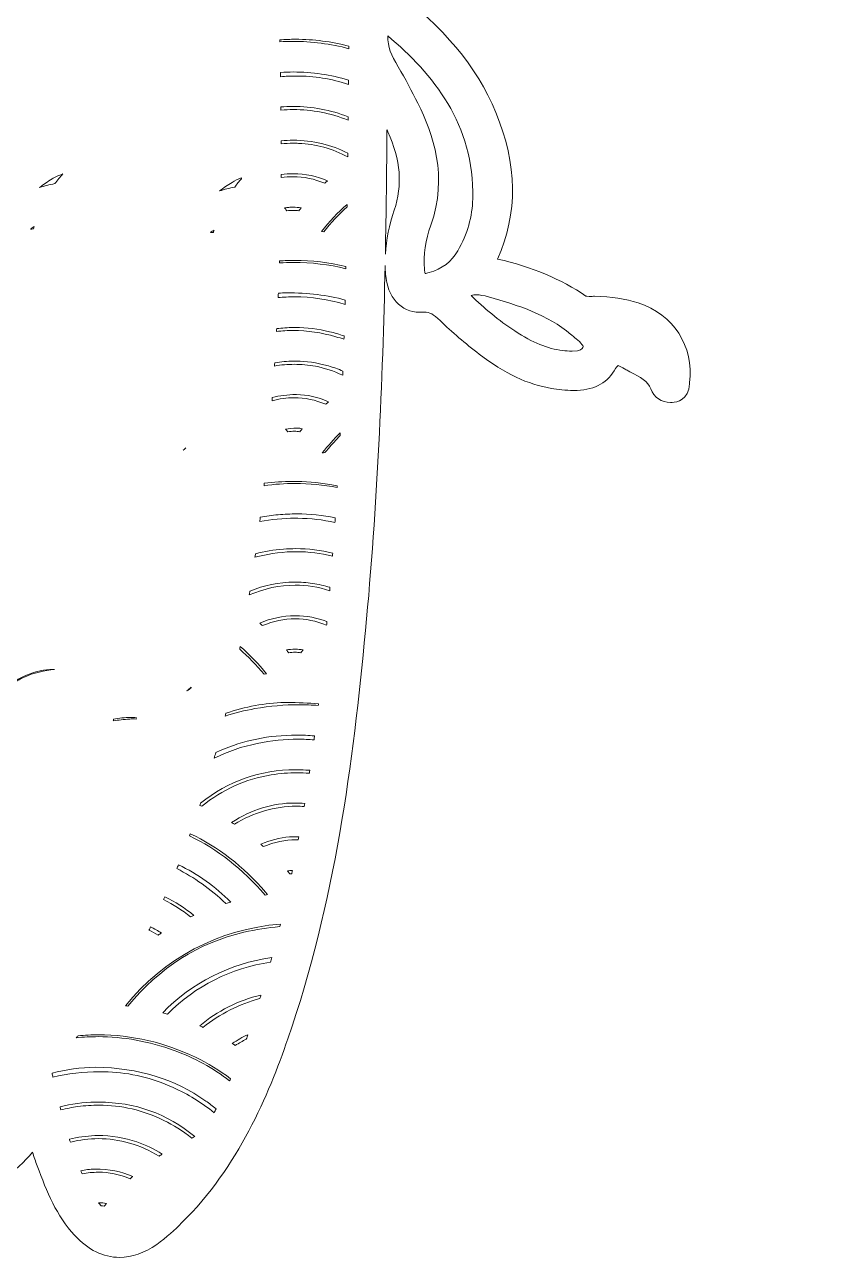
# Model space of a CAD drawing. Extents: x 70 to 1931, y -820 to -180.
# Drawn here: x 776.7 to 986, y -816.9 to -500.7 of the extents above; entities that cross this region are included whole.
import ezdxf

# ---------------------------------------------------------------- set-up
doc = ezdxf.new("R2010")
doc.units = 0
doc.header["$MEASUREMENT"] = 0
doc.layers.add('Layer 1', color=7, linetype='Continuous')

# ---------------------------------------------------------------- blocks, each defined once
blk = doc.blocks.new('block 4')
at = {"layer": 'Layer 1', "lineweight": 0}
for points, knots in [([(983.7, -461.23), (983.64, -461.13), (983.57, -461.03), (983.51, -460.92), (980.12, -454.78), (973.97, -451.11), (967.05, -451.11), (966.38, -451.11), (965.71, -451.14), (965.04, -451.21), (959.52, -451.78), (955.04, -454.35), (951.4, -456.8), (950.92, -457.12), (950.52, -457.47), (950.21, -457.75), (950.08, -457.86), (949.93, -458), (949.81, -458.09), (940.84, -458.1), (932.48, -460.49), (925.19, -463.22), (922.8, -451.48), (916.3, -441.79), (905.82, -434.37), (895.57, -427.11), (883.69, -423.2), (869.49, -422.42), (867.19, -422.29), (867, -422.12), (866.55, -419.84), (863.01, -401.67), (856.67, -388.34), (846.61, -377.88), (844.82, -376.02), (844.82, -376.02), (846.64, -373.4), (855.33, -360.86), (861.03, -348), (863.59, -335.18), (866.27, -321.68), (865.56, -307.79), (861.46, -293.89), (868.49, -290.86), (873.97, -286.93), (878.2, -281.88), (878.45, -281.57), (878.6, -281.48), (880.26, -281.37), (887.36, -280.93), (892.62, -277.12), (895.46, -270.38), (897.58, -265.38), (897.66, -260.25), (897.46, -255.89), (897.45, -255.79), (897.46, -255.68), (897.46, -255.57), (897.59, -251.06), (894.49, -250.27), (893.15, -250.14), (892.94, -250.12), (892.73, -250.11), (892.52, -250.11), (891.53, -250.11), (888.49, -250.11), (887.3, -254.94), (886.74, -257.18), (885.55, -259), (883.4, -260.79), (881.12, -257.11), (877.73, -255.07), (873.71, -255.07), (871.53, -255.07), (869.22, -255.67), (866.87, -256.86), (864.83, -257.88), (862.89, -259.29), (860.75, -261.3), (855.23, -266.45), (851.33, -272.54), (847.49, -278.85), (847.34, -279.1), (847.2, -279.35), (847.07, -279.6), (847.01, -279.71), (846.94, -279.84), (846.87, -279.96), (844.44, -280.03), (839.34, -281.1), (838.58, -288.74), (838.18, -292.7), (838.3, -297.01), (838.93, -302.3), (839.22, -304.72), (839.66, -307.11), (840.09, -309.43), (840.94, -314.11), (841.75, -318.54), (841.39, -323.01), (840.22, -337.3), (835.17, -350.78), (829.57, -364.45), (825.81, -362.44), (821.83, -360.76), (817.66, -359.42), (819.28, -358.73), (820.9, -358.01), (822.5, -357.23), (824.44, -356.29), (829.59, -353.79), (828.55, -348.11), (827.29, -341.17), (830.54, -335.53), (834.6, -329.4), (838.74, -323.16), (840.23, -315.7), (839.06, -307.21), (838.27, -301.54), (835.05, -298.67), (829.5, -298.67), (829, -298.67), (828.47, -298.69), (827.92, -298.74), (826.84, -298.82), (825.82, -299.04), (824.9, -299.25), (826.93, -289.3), (824.24, -283), (815.37, -275.23), (815.37, -275.23), (814.92, -274.84), (814.92, -274.84), (811.85, -272.14), (808.67, -269.35), (804.97, -267.26), (801.42, -265.26), (799.76, -262.33), (799.58, -257.76), (799.3, -250.34), (795.56, -244.8), (788.48, -241.31), (787.91, -241.03), (787.29, -239.92), (787.2, -238.35), (787.11, -236.7), (787.66, -235.44), (788.22, -235.08), (802.55, -225.9), (816.44, -218.76), (830.7, -213.26), (855.69, -203.61), (880.6, -198.72), (904.72, -198.72), (913.77, -198.72), (922.91, -199.4), (931.9, -200.75), (935.33, -201.26), (938.83, -202.08), (942.22, -202.86), (943.68, -203.2), (945.18, -203.55), (946.68, -203.88), (947.22, -203.99), (947.97, -204.16), (948.78, -204.16), (951.11, -204.16), (952.92, -202.78), (953.62, -200.48), (954.13, -198.82), (954.33, -195.8), (949.98, -194.18), (949.98, -194.18), (949.84, -194.13), (949.84, -194.13), (949.51, -194), (949.18, -193.86), (948.86, -193.73), (948.56, -193.6), (948.27, -193.48), (947.98, -193.36), (930.82, -186.55), (912.57, -183.09), (893.72, -183.09), (883.15, -183.09), (872.11, -184.18), (860.93, -186.32), (832.18, -191.83), (804.74, -203.07), (777.05, -220.68), (775.94, -221.39), (775.25, -221.69), (774.74, -221.69), (774.37, -221.69), (773.92, -221.54), (773.35, -221.24), (770.13, -219.54), (766.42, -218.68), (762.32, -218.68), (760.39, -218.68), (758.39, -218.86), (756.21, -219.24), (755.83, -219.3), (755.48, -219.33), (755.14, -219.33), (754.07, -219.33), (753.11, -219), (751.63, -218.1), (718.03, -197.85), (685.72, -186.6), (652.82, -183.73), (648.1, -183.32), (643.37, -183.11), (638.76, -183.11), (619.49, -183.11), (600.87, -186.75), (583.43, -193.91), (583.37, -193.93), (583.19, -193.98), (583.06, -194.02), (582.09, -194.29), (580.29, -194.8), (579.33, -196.64), (578.9, -197.47), (578.53, -198.84), (579.17, -200.7), (579.94, -202.9), (581.7, -204.22), (583.88, -204.22), (584.81, -204.22), (585.63, -203.98), (586.23, -203.81), (586.37, -203.77), (586.5, -203.73), (586.63, -203.7), (599.75, -200.34), (613.45, -198.64), (627.35, -198.64), (642.11, -198.64), (657.7, -200.56), (673.7, -204.35), (695.49, -209.5), (716.98, -218.4), (737.58, -230.81), (737.61, -230.84), (737.65, -230.86), (737.69, -230.88), (735.99, -234.25), (735.16, -237.78), (734.53, -241.22), (727.14, -244.48), (723.25, -250.44), (722.96, -258.95), (722.83, -262.72), (721.32, -265.25), (718.2, -266.92), (715.49, -268.36), (713.17, -270.28), (710.93, -272.13), (710.93, -272.13), (710.29, -272.66), (710.29, -272.66), (706.03, -276.17), (701.33, -280.47), (698.83, -285.79), (696.83, -290.05), (696.38, -294.46), (697.5, -299.16), (697.5, -299.16), (697.02, -299.07), (697.02, -299.07), (695.61, -298.81), (694.37, -298.69), (693.23, -298.69), (686.9, -298.69), (683.55, -302.55), (683.28, -310.17), (682.99, -318.15), (684.84, -324.85), (688.93, -330.65), (692.08, -335.13), (695.1, -339.93), (694.31, -345.03), (693.04, -353.14), (697.8, -356.29), (701.5, -357.95), (702.64, -358.46), (703.78, -358.95), (704.94, -359.43), (700.97, -360.68), (696.9, -362.27), (692.94, -364.39), (689.71, -356.74), (686.91, -348.98), (684.61, -341.31), (680.77, -328.54), (680.2, -317.67), (682.79, -307.12), (684.21, -301.36), (684.62, -295.43), (684.03, -289.5), (683.8, -287.25), (683.12, -280.43), (676.3, -280.08), (675.68, -280.05), (675.68, -280.05), (674.91, -278.76), (674.91, -278.76), (674.75, -278.5), (674.75, -278.5), (670.18, -270.9), (665.47, -263.63), (658.16, -258.42), (655.15, -256.26), (652.02, -255.17), (648.87, -255.17), (647.66, -255.17), (646.44, -255.33), (645.22, -255.65), (642.02, -256.48), (640.1, -258.42), (638.89, -260.57), (636.92, -258.83), (635.63, -257.01), (635.16, -254.64), (634.6, -251.81), (632.63, -250.12), (629.88, -250.12), (629.75, -250.12), (629.61, -250.13), (629.46, -250.14), (628.4, -250.2), (624.92, -250.76), (625.09, -255.44), (625.09, -255.52), (625.09, -255.59), (625.09, -255.67), (625.1, -256.29), (625.09, -256.93), (625.08, -257.56), (625.05, -259.79), (625.03, -262.11), (625.41, -264.46), (627.14, -275.01), (632.5, -280.07), (643.34, -281.38), (643.75, -281.43), (643.92, -281.48), (644.32, -281.95), (648.77, -287.13), (654.39, -291.12), (661.02, -293.8), (659.01, -299.01), (657.86, -304.88), (657.5, -311.76), (656.3, -334.98), (662.91, -356.31), (677.16, -375.18), (677.41, -375.51), (677.56, -375.74), (677.66, -375.91), (677.54, -376.04), (677.37, -376.22), (677.11, -376.47), (671.94, -381.43), (667.56, -387.74), (663.73, -395.77), (659.81, -403.98), (657.14, -412.37), (655.81, -420.69), (655.62, -421.86), (655.37, -422.15), (655.37, -422.15), (655.37, -422.15), (655.37, -422.15), (655.37, -422.15), (655.36, -422.15), (655.11, -422.31), (654.21, -422.31), (654.21, -422.31), (653.82, -422.3), (653.68, -422.3), (648.82, -422.3), (644.16, -423.27), (639.81, -424.26), (628.57, -426.82), (618.69, -431.83), (611.24, -438.72), (604.03, -445.4), (599.25, -453.79), (597.26, -463.17), (594.84, -462.28), (592.33, -461.37), (589.72, -460.74), (587.22, -460.14), (584.69, -459.67), (582.24, -459.22), (575.21, -457.91), (568.57, -456.68), (562.95, -452.62), (562.39, -452.22), (561.86, -452.06), (561.58, -451.97), (559.62, -451.38), (557.61, -451.08), (555.62, -451.08), (548.45, -451.08), (542.18, -454.84), (538.86, -461.14), (538.81, -461.23), (538.76, -461.32), (538.7, -461.42), (536.85, -464.53), (537.96, -466.57), (539.21, -467.73), (540.36, -468.79), (541.69, -469.35), (543.07, -469.35), (544.1, -469.35), (545.11, -469.03), (546, -468.41), (547.11, -467.65), (548.28, -467.3), (549.78, -467.3), (551.19, -467.3), (552.72, -467.6), (554.35, -467.92), (554.95, -468.03), (555.56, -468.15), (556.18, -468.26), (555.61, -471.85), (557.72, -474.79), (558.46, -475.83), (561.59, -480.18), (566.16, -483.05), (572.44, -484.61), (576.44, -485.6), (580.63, -486.08), (585.23, -486.08), (591.22, -486.08), (597.17, -485.24), (602.19, -484.42), (602.45, -484.37), (602.7, -484.32), (602.95, -484.27), (603.14, -484.23), (603.39, -484.19), (603.54, -484.17), (606.37, -486.24), (608.77, -487.21), (611.09, -487.21), (615.26, -487.21), (617.99, -484.14), (619.91, -481.47), (622.79, -477.45), (625.04, -472.72), (626.59, -467.4), (628.2, -461.86), (631.78, -457.41), (637.85, -453.4), (642.13, -450.57), (646.88, -448.09), (652.65, -445.67), (652.65, -448.22), (652.65, -450.76), (652.64, -453.3), (652.63, -465.45), (652.62, -476.93), (652.72, -488.67), (652.73, -490.35), (652.37, -491.05), (650.97, -492.04), (641.45, -498.83), (634.35, -506.27), (629.27, -514.81), (619.62, -530.99), (618.06, -546.04), (624.51, -560.75), (620.08, -561.68), (615.79, -562.79), (611.8, -565), (605.34, -568.56), (598.84, -570.6), (591.34, -571.38), (586.37, -571.91), (581.97, -574.35), (578.96, -578.25), (575.83, -582.31), (574.49, -587.6), (575.27, -592.79), (575.27, -592.85), (575.27, -592.91), (575.28, -592.97), (575.44, -596.73), (578.06, -597.44), (579.19, -597.57), (579.47, -597.61), (579.86, -597.64), (580.27, -597.64), (582.48, -597.64), (584.22, -596.5), (585.06, -594.5), (586.27, -591.63), (588.72, -590.42), (592.63, -588.69), (592.91, -588.57), (593.19, -588.44), (593.47, -588.32), (595.44, -592.21), (599.54, -593.27), (601.18, -593.69), (602.98, -594.16), (604.84, -594.39), (606.7, -594.39), (610.56, -594.39), (614.63, -593.38), (619.11, -591.29), (626.34, -587.94), (632.95, -583.01), (639.95, -575.8), (640.07, -575.67), (640.19, -575.54), (640.31, -575.41), (641.24, -574.44), (641.35, -574.4), (641.69, -574.39), (650.14, -574.22), (653.41, -570.81), (653.34, -562.22), (653.29, -556.42), (651.83, -550.97), (650.41, -545.71), (650.41, -545.71), (650.36, -545.52), (650.36, -545.52), (649.14, -540.95), (650.42, -533.42), (652.92, -527.23), (652.92, -528.33), (652.92, -529.41), (652.93, -530.51), (653.13, -557.02), (653.66, -579.07), (654.61, -599.89), (656.12, -633.23), (658.64, -672.63), (665.85, -712.09), (669.32, -731.12), (674.74, -755.97), (685.89, -779.46), (692.68, -793.74), (700.32, -804.11), (709.94, -812.08), (713.8, -815.28), (717.69, -816.9), (721.52, -816.9), (726.31, -816.9), (730.64, -814.44), (734.41, -809.57), (738.67, -804.07), (741.12, -797.76), (742.96, -792.32), (743.23, -791.51), (743.5, -790.71), (743.78, -789.89), (748.18, -795.07), (753.32, -799.37), (761.32, -799.37), (761.32, -799.37), (761.38, -799.37), (761.38, -799.37), (769.3, -799.35), (774.44, -794.86), (778.7, -789.93), (779.08, -791.11), (779.47, -792.27), (779.9, -793.42), (782.39, -800.18), (784.84, -806.19), (789.5, -811.24), (792.98, -815), (796.85, -816.91), (801.03, -816.91), (804.18, -816.91), (807.38, -815.79), (810.55, -813.59), (813.09, -811.82), (815.31, -809.72), (816.96, -808.09), (831.62, -793.59), (839.21, -775.24), (844.19, -760.88), (856.32, -725.93), (860.94, -689.86), (864.13, -656.1), (867.17, -624), (868.53, -592.1), (869.16, -562.44), (869.17, -563.2), (869.21, -563.95), (869.27, -564.7), (869.73, -570.61), (873.17, -574.44), (878.05, -574.44), (878.27, -574.44), (878.49, -574.43), (878.72, -574.41), (878.87, -574.4), (879.02, -574.4), (879.17, -574.4), (880.58, -574.4), (881.55, -574.91), (883.28, -576.6), (886.32, -579.55), (889.7, -582.45), (893.33, -585.22), (899.85, -590.21), (905.74, -592.99), (911.88, -593.99), (913.43, -594.24), (915.48, -594.53), (917.52, -594.53), (922.41, -594.53), (925.91, -592.82), (927.91, -589.46), (928.4, -588.63), (928.75, -588.27), (928.91, -588.13), (929.29, -588.25), (930.03, -588.66), (930.54, -588.94), (930.86, -589.11), (931.19, -589.3), (931.52, -589.47), (931.52, -589.47), (931.98, -589.71), (931.98, -589.71), (934.78, -591.16), (936.54, -592.15), (937.3, -594.09), (938.18, -596.34), (940.04, -597.62), (942.41, -597.62), (942.54, -597.62), (942.67, -597.62), (942.81, -597.61), (944.06, -597.54), (947.01, -596.93), (947.25, -592.82), (947.26, -592.73), (947.26, -592.64), (947.27, -592.55), (948.39, -583.08), (943.21, -575.02), (934.07, -572.03), (930.83, -570.97), (927.27, -570.44), (922.87, -570.37), (922.87, -570.37), (922.62, -570.37), (922.62, -570.37), (922.41, -570.37), (922.21, -570.38), (922, -570.38), (921.84, -570.38), (921.67, -570.39), (921.51, -570.39), (920.91, -570.39), (920.76, -570.33), (920.69, -570.29), (914.34, -565.97), (906.91, -562.85), (898.01, -560.8), (903.26, -549.14), (903.11, -536.49), (897.56, -523.17), (892.61, -511.27), (884.21, -501.26), (871.14, -491.67), (869.88, -490.75), (869.88, -490.62), (869.88, -490.09), (869.86, -485.31), (869.89, -480.44), (869.92, -475.73), (869.99, -465.89), (870.05, -455.77), (869.65, -445.57), (873.32, -447.01), (877.13, -448.91), (881.52, -451.45), (890.08, -456.39), (894.54, -461.56), (896.44, -468.72), (898, -474.61), (900.66, -479.61), (904.35, -483.59), (906.69, -486.11), (909.21, -487.39), (911.85, -487.39), (914.06, -487.39), (916.26, -486.48), (918.38, -484.67), (918.91, -484.22), (919.09, -484.22), (919.28, -484.22), (919.47, -484.22), (919.73, -484.25), (920.04, -484.31), (925.91, -485.48), (931.37, -486.05), (936.74, -486.05), (939.54, -486.05), (942.32, -485.89), (945.01, -485.57), (952.78, -484.65), (958.37, -482.1), (962.61, -477.55), (963.87, -476.19), (966.96, -472.87), (966.35, -468.29), (966.56, -468.25), (966.77, -468.2), (966.99, -468.15), (968.93, -467.71), (970.77, -467.3), (972.46, -467.3), (973.99, -467.3), (975.25, -467.65), (976.43, -468.4), (977.39, -469), (978.41, -469.31), (979.46, -469.31), (979.46, -469.31), (979.46, -469.31), (979.46, -469.31), (980.72, -469.31), (981.94, -468.87), (982.98, -468.02), (984.22, -467.02), (985.95, -464.81), (983.7, -461.23)], [0, 0, 0, 0, 1, 1, 1, 2, 2, 2, 3, 3, 3, 4, 4, 4, 5, 5, 5, 6, 6, 6, 7, 7, 7, 8, 8, 8, 9, 9, 9, 10, 10, 10, 11, 11, 11, 12, 12, 12, 13, 13, 13, 14, 14, 14, 15, 15, 15, 16, 16, 16, 17, 17, 17, 18, 18, 18, 19, 19, 19, 20, 20, 20, 21, 21, 21, 22, 22, 22, 23, 23, 23, 24, 24, 24, 25, 25, 25, 26, 26, 26, 27, 27, 27, 28, 28, 28, 29, 29, 29, 30, 30, 30, 31, 31, 31, 32, 32, 32, 33, 33, 33, 34, 34, 34, 35, 35, 35, 36, 36, 36, 37, 37, 37, 38, 38, 38, 39, 39, 39, 40, 40, 40, 41, 41, 41, 42, 42, 42, 43, 43, 43, 44, 44, 44, 45, 45, 45, 46, 46, 46, 47, 47, 47, 48, 48, 48, 49, 49, 49, 50, 50, 50, 51, 51, 51, 52, 52, 52, 53, 53, 53, 54, 54, 54, 55, 55, 55, 56, 56, 56, 57, 57, 57, 58, 58, 58, 59, 59, 59, 60, 60, 60, 61, 61, 61, 62, 62, 62, 63, 63, 63, 64, 64, 64, 65, 65, 65, 66, 66, 66, 67, 67, 67, 68, 68, 68, 69, 69, 69, 70, 70, 70, 71, 71, 71, 72, 72, 72, 73, 73, 73, 74, 74, 74, 75, 75, 75, 76, 76, 76, 77, 77, 77, 78, 78, 78, 79, 79, 79, 80, 80, 80, 81, 81, 81, 82, 82, 82, 83, 83, 83, 84, 84, 84, 85, 85, 85, 86, 86, 86, 87, 87, 87, 88, 88, 88, 89, 89, 89, 90, 90, 90, 91, 91, 91, 92, 92, 92, 93, 93, 93, 94, 94, 94, 95, 95, 95, 96, 96, 96, 97, 97, 97, 98, 98, 98, 99, 99, 99, 100, 100, 100, 101, 101, 101, 102, 102, 102, 103, 103, 103, 104, 104, 104, 105, 105, 105, 106, 106, 106, 107, 107, 107, 108, 108, 108, 109, 109, 109, 110, 110, 110, 111, 111, 111, 112, 112, 112, 113, 113, 113, 114, 114, 114, 115, 115, 115, 116, 116, 116, 117, 117, 117, 118, 118, 118, 119, 119, 119, 120, 120, 120, 121, 121, 121, 122, 122, 122, 123, 123, 123, 124, 124, 124, 125, 125, 125, 126, 126, 126, 127, 127, 127, 128, 128, 128, 129, 129, 129, 130, 130, 130, 131, 131, 131, 132, 132, 132, 133, 133, 133, 134, 134, 134, 135, 135, 135, 136, 136, 136, 137, 137, 137, 138, 138, 138, 139, 139, 139, 140, 140, 140, 141, 141, 141, 142, 142, 142, 143, 143, 143, 144, 144, 144, 145, 145, 145, 146, 146, 146, 147, 147, 147, 148, 148, 148, 149, 149, 149, 150, 150, 150, 151, 151, 151, 152, 152, 152, 153, 153, 153, 154, 154, 154, 155, 155, 155, 156, 156, 156, 157, 157, 157, 158, 158, 158, 159, 159, 159, 160, 160, 160, 161, 161, 161, 162, 162, 162, 163, 163, 163, 164, 164, 164, 165, 165, 165, 166, 166, 166, 167, 167, 167, 168, 168, 168, 169, 169, 169, 170, 170, 170, 171, 171, 171, 172, 172, 172, 173, 173, 173, 174, 174, 174, 175, 175, 175, 176, 176, 176, 177, 177, 177, 178, 178, 178, 179, 179, 179, 180, 180, 180, 181, 181, 181, 182, 182, 182, 183, 183, 183, 184, 184, 184, 185, 185, 185, 186, 186, 186, 187, 187, 187, 188, 188, 188, 189, 189, 189, 190, 190, 190, 191, 191, 191, 192, 192, 192, 193, 193, 193, 194, 194, 194, 195, 195, 195, 196, 196, 196, 197, 197, 197, 198, 198, 198, 199, 199, 199, 200, 200, 200, 201, 201, 201, 202, 202, 202, 203, 203, 203, 204, 204, 204, 205, 205, 205, 206, 206, 206, 207, 207, 207, 208, 208, 208, 209, 209, 209, 210, 210, 210, 211, 211, 211, 212, 212, 212, 213, 213, 213, 214, 214, 214, 215, 215, 215, 216, 216, 216, 217, 217, 217, 218, 218, 218, 219, 219, 219, 220, 220, 220, 221, 221, 221, 222, 222, 222, 223, 223, 223, 224, 224, 224, 225, 225, 225, 226, 226, 226, 227, 227, 227, 228, 228, 228, 229, 229, 229, 230, 230, 230, 231, 231, 231, 232, 232, 232, 233, 233, 233, 234, 234, 234, 235, 235, 235, 236, 236, 236, 237, 237, 237, 238, 238, 238, 239, 239, 239, 240, 240, 240, 241, 241, 241, 242, 242, 242, 243, 243, 243, 244, 244, 244, 245, 245, 245, 246, 246, 246, 247, 247, 247, 247]), ([(859.88, -506.84), (855.18, -505.6), (850.34, -504.97), (845.46, -504.97), (844.35, -504.97), (843.25, -505), (842.15, -505.07), (842.14, -504.9), (842.14, -504.74), (842.13, -504.57), (843.49, -504.47), (844.85, -504.42), (846.19, -504.42), (850.83, -504.42), (855.43, -505.02), (859.88, -506.21), (859.88, -506.42), (859.88, -506.63), (859.88, -506.84)], [0, 0, 0, 0, 1, 1, 1, 2, 2, 2, 3, 3, 3, 4, 4, 4, 5, 5, 5, 6, 6, 6, 6]), ([(891.65, -545.32), (891.57, -549.88), (890.27, -554.38), (887.8, -558.69), (886.2, -561.48), (883.81, -563.31), (880.48, -564.28), (879.97, -564.43), (879.63, -564.49), (879.41, -564.51), (879.35, -564.29), (879.27, -563.93), (879.23, -563.37), (878.95, -559.78), (879.51, -555.89), (880.87, -552.13), (885.39, -539.58), (881.47, -528.8), (877.55, -520.81), (876.06, -517.77), (874.37, -514.63), (872.53, -511.49), (870.69, -508.36), (869.83, -506.49), (869.83, -503.52), (881.48, -513.38), (892.01, -526.16), (891.65, -545.32)], [0, 0, 0, 0, 1, 1, 1, 2, 2, 2, 3, 3, 3, 4, 4, 4, 5, 5, 5, 6, 6, 6, 7, 7, 7, 8, 8, 8, 9, 9, 9, 9]), ([(859.79, -515.99), (855.44, -514.57), (850.91, -513.85), (846.26, -513.85), (844.97, -513.85), (843.65, -513.91), (842.33, -514.02), (842.32, -513.66), (842.32, -513.29), (842.31, -512.93), (843.41, -512.86), (844.52, -512.82), (845.62, -512.82), (850.47, -512.82), (855.23, -513.52), (859.8, -514.92), (859.8, -515.27), (859.79, -515.63), (859.79, -515.99)], [0, 0, 0, 0, 1, 1, 1, 2, 2, 2, 3, 3, 3, 4, 4, 4, 5, 5, 5, 6, 6, 6, 6]), ([(859.69, -525.19), (855.19, -523.4), (850.4, -522.46), (845.59, -522.46), (844.54, -522.46), (843.49, -522.5), (842.44, -522.59), (842.44, -522.32), (842.43, -522.05), (842.43, -521.78), (843.47, -521.7), (844.5, -521.66), (845.54, -521.66), (850.41, -521.66), (855.17, -522.55), (859.7, -524.32), (859.7, -524.61), (859.69, -524.9), (859.69, -525.19)], [0, 0, 0, 0, 1, 1, 1, 2, 2, 2, 3, 3, 3, 4, 4, 4, 5, 5, 5, 6, 6, 6, 6]), ([(869.86, -528.16), (873.16, -535.46), (873.68, -541.84), (871.49, -548.24), (870.19, -552.03), (869.43, -555.82), (869.22, -559.56), (869.43, -548.56), (869.55, -537.89), (869.62, -527.64), (869.7, -527.81), (869.78, -527.99), (869.86, -528.16)], [0, 0, 0, 0, 1, 1, 1, 2, 2, 2, 3, 3, 3, 4, 4, 4, 4]), ([(859.58, -534.61), (855.67, -532.49), (851.43, -531.32), (846.94, -531.13), (846.47, -531.11), (846.01, -531.1), (845.55, -531.1), (844.52, -531.1), (843.5, -531.15), (842.49, -531.25), (842.49, -530.99), (842.49, -530.73), (842.48, -530.47), (843.51, -530.37), (844.53, -530.32), (845.56, -530.32), (850.57, -530.32), (855.38, -531.47), (859.59, -533.68), (859.59, -533.99), (859.58, -534.3), (859.58, -534.61)], [0, 0, 0, 0, 1, 1, 1, 2, 2, 2, 3, 3, 3, 4, 4, 4, 5, 5, 5, 6, 6, 6, 7, 7, 7, 7]), ([(783.72, -540.26), (784.55, -539.76), (785.46, -539.34), (786.49, -538.98), (785.76, -539.74), (785.05, -540.56), (784.39, -541.46), (783.02, -541.73), (781.73, -542.06), (780.52, -542.44), (781.52, -541.67), (782.58, -540.94), (783.72, -540.26)], [0, 0, 0, 0, 1, 1, 1, 2, 2, 2, 3, 3, 3, 4, 4, 4, 4]), ([(829.89, -541.14), (830.63, -540.7), (831.43, -540.32), (832.31, -539.99), (832.31, -540.07), (832.31, -540.16), (832.31, -540.24), (831.66, -540.93), (831.09, -541.63), (830.57, -542.34), (829.19, -542.61), (827.91, -542.94), (826.7, -543.33), (827.69, -542.55), (828.75, -541.83), (829.89, -541.14)], [0, 0, 0, 0, 1, 1, 1, 2, 2, 2, 3, 3, 3, 4, 4, 4, 5, 5, 5, 5]), ([(845.56, -539.68), (844.53, -539.68), (843.5, -539.76), (842.47, -539.92), (842.47, -539.66), (842.47, -539.39), (842.47, -539.13), (843.49, -538.99), (844.53, -538.92), (845.58, -538.92), (848.68, -538.92), (851.72, -539.54), (854.41, -540.72), (854.17, -540.93), (853.93, -541.14), (853.7, -541.36), (851.01, -540.24), (848.28, -539.68), (845.56, -539.68)], [0, 0, 0, 0, 1, 1, 1, 2, 2, 2, 3, 3, 3, 4, 4, 4, 5, 5, 5, 6, 6, 6, 6]), ([(859.4, -547.45), (857.26, -549.39), (855.25, -551.51), (853.4, -553.79), (853.2, -553.76), (853.01, -553.74), (852.81, -553.72), (854.82, -551.21), (857.02, -548.89), (859.41, -546.77), (859.41, -547), (859.4, -547.23), (859.4, -547.45)], [0, 0, 0, 0, 1, 1, 1, 2, 2, 2, 3, 3, 3, 4, 4, 4, 4]), ([(847.65, -547.66), (847.44, -547.91), (847.24, -548.16), (847.04, -548.4), (846.53, -548.34), (846.03, -548.31), (845.54, -548.31), (845.01, -548.31), (844.48, -548.35), (843.95, -548.42), (843.75, -548.17), (843.55, -547.93), (843.34, -547.69), (843.72, -547.62), (844.09, -547.58), (844.47, -547.55), (844.85, -547.52), (845.23, -547.5), (845.6, -547.5), (846.3, -547.5), (846.98, -547.55), (847.65, -547.66)], [0, 0, 0, 0, 1, 1, 1, 2, 2, 2, 3, 3, 3, 4, 4, 4, 5, 5, 5, 6, 6, 6, 7, 7, 7, 7]), ([(779.09, -552.49), (779.03, -552.69), (778.97, -552.89), (778.91, -553.09), (778.67, -553.11), (778.42, -553.13), (778.18, -553.14), (778.47, -552.92), (778.78, -552.7), (779.09, -552.49)], [0, 0, 0, 0, 1, 1, 1, 2, 2, 2, 3, 3, 3, 3]), ([(825.26, -553.38), (825.2, -553.57), (825.14, -553.77), (825.09, -553.98), (824.84, -553.99), (824.59, -554.01), (824.35, -554.03), (824.64, -553.8), (824.95, -553.58), (825.26, -553.38)], [0, 0, 0, 0, 1, 1, 1, 2, 2, 2, 3, 3, 3, 3]), ([(859.09, -563.28), (854.72, -562.21), (850.24, -561.68), (845.71, -561.68), (844.49, -561.68), (843.27, -561.72), (842.05, -561.8), (842.06, -561.63), (842.06, -561.46), (842.07, -561.29), (843.35, -561.21), (844.63, -561.16), (845.91, -561.16), (850.37, -561.16), (854.8, -561.69), (859.11, -562.72), (859.1, -562.91), (859.1, -563.09), (859.09, -563.28)], [0, 0, 0, 0, 1, 1, 1, 2, 2, 2, 3, 3, 3, 4, 4, 4, 5, 5, 5, 6, 6, 6, 6]), ([(858.87, -572.43), (854.57, -571.15), (850.23, -570.5), (845.9, -570.5), (844.51, -570.5), (843.12, -570.56), (841.72, -570.7), (841.74, -570.32), (841.75, -569.95), (841.77, -569.58), (842.46, -569.52), (843.16, -569.48), (843.86, -569.46), (843.86, -569.46), (843.89, -569.46), (843.89, -569.46), (849.4, -569.46), (854.34, -570.07), (858.9, -571.32), (858.89, -571.69), (858.88, -572.06), (858.87, -572.43)], [0, 0, 0, 0, 1, 1, 1, 2, 2, 2, 3, 3, 3, 4, 4, 4, 5, 5, 5, 6, 6, 6, 7, 7, 7, 7]), ([(895.7, -570.51), (903.42, -572.7), (910.84, -575.09), (916.79, -580.12), (917.04, -580.33), (917.3, -580.55), (917.56, -580.76), (918.21, -581.29), (919.93, -582.7), (919.97, -583.23), (919.97, -583.23), (919.97, -583.31), (919.87, -583.5), (919.73, -583.78), (919.41, -584.44), (917.11, -584.44), (916.26, -584.44), (915.37, -584.35), (914.68, -584.27), (910.83, -583.81), (907.06, -582.27), (902.43, -579.26), (898.3, -576.57), (894.52, -573.31), (891.21, -570.18), (891.7, -570.02), (892.17, -569.99), (892.62, -569.99), (893.46, -569.99), (894.47, -570.16), (895.7, -570.51)], [0, 0, 0, 0, 1, 1, 1, 2, 2, 2, 3, 3, 3, 4, 4, 4, 5, 5, 5, 6, 6, 6, 7, 7, 7, 8, 8, 8, 9, 9, 9, 10, 10, 10, 10]), ([(858.61, -581.39), (857.94, -581.16), (857.25, -580.94), (856.54, -580.74), (852.88, -579.67), (849.2, -579.14), (845.62, -579.14), (844.18, -579.14), (842.73, -579.22), (841.3, -579.4), (841.32, -579.15), (841.33, -578.9), (841.34, -578.65), (842.75, -578.48), (844.18, -578.4), (845.61, -578.38), (845.77, -578.38), (845.93, -578.38), (846.08, -578.38), (849.06, -578.38), (852.02, -578.74), (854.9, -579.44), (856.17, -579.75), (857.41, -580.11), (858.64, -580.53), (858.63, -580.82), (858.62, -581.1), (858.61, -581.39)], [0, 0, 0, 0, 1, 1, 1, 2, 2, 2, 3, 3, 3, 4, 4, 4, 5, 5, 5, 6, 6, 6, 7, 7, 7, 8, 8, 8, 9, 9, 9, 9]), ([(858.29, -590.63), (855.91, -589.5), (853.61, -588.75), (851.26, -588.31), (849.46, -587.98), (847.64, -587.81), (845.83, -587.81), (844.16, -587.81), (842.47, -587.95), (840.78, -588.25), (840.8, -587.97), (840.81, -587.69), (840.83, -587.41), (842.4, -587.16), (844.05, -587.02), (845.75, -586.98), (845.98, -586.98), (846.21, -586.97), (846.45, -586.97), (848.83, -586.97), (851.43, -587.37), (854.63, -588.24), (855.88, -588.58), (857.12, -589.02), (858.33, -589.56), (858.32, -589.92), (858.3, -590.27), (858.29, -590.63)], [0, 0, 0, 0, 1, 1, 1, 2, 2, 2, 3, 3, 3, 4, 4, 4, 5, 5, 5, 6, 6, 6, 7, 7, 7, 8, 8, 8, 9, 9, 9, 9]), ([(845.82, -596.38), (843.92, -596.38), (842.02, -596.66), (840.14, -597.2), (840.16, -596.9), (840.18, -596.61), (840.21, -596.32), (842.09, -595.85), (844.11, -595.61), (846.34, -595.57), (846.34, -595.57), (846.42, -595.57), (846.42, -595.57), (849.14, -595.57), (851.97, -596.21), (854.66, -597.42), (854.42, -597.63), (854.19, -597.85), (853.96, -598.06), (851.27, -596.95), (848.54, -596.38), (845.82, -596.38)], [0, 0, 0, 0, 1, 1, 1, 2, 2, 2, 3, 3, 3, 4, 4, 4, 5, 5, 5, 6, 6, 6, 7, 7, 7, 7]), ([(847.92, -604.32), (847.71, -604.57), (847.51, -604.83), (847.3, -605.09), (846.83, -605.02), (846.35, -604.99), (845.87, -604.99), (845.33, -604.99), (844.77, -605.03), (844.2, -605.11), (844.02, -604.88), (843.83, -604.66), (843.64, -604.43), (844.51, -604.29), (845.46, -604.22), (846.53, -604.21), (846.58, -604.21), (846.63, -604.2), (846.68, -604.2), (846.72, -604.2), (846.77, -604.2), (846.82, -604.2), (847.07, -604.2), (847.43, -604.23), (847.92, -604.32)], [0, 0, 0, 0, 1, 1, 1, 2, 2, 2, 3, 3, 3, 4, 4, 4, 5, 5, 5, 6, 6, 6, 7, 7, 7, 8, 8, 8, 8]), ([(857.61, -606.1), (856.56, -607.18), (855.57, -608.29), (854.65, -609.42), (853.74, -610.53), (853.41, -610.53), (853.18, -610.53), (853.13, -610.53), (853.07, -610.53), (853.01, -610.52), (854.5, -608.7), (856.05, -606.99), (857.64, -605.4), (857.63, -605.64), (857.62, -605.87), (857.61, -606.1)], [0, 0, 0, 0, 1, 1, 1, 2, 2, 2, 3, 3, 3, 4, 4, 4, 5, 5, 5, 5]), ([(817.36, -609.86), (817.53, -609.67), (817.71, -609.5), (817.9, -609.35), (817.94, -609.33), (817.97, -609.3), (818.01, -609.27), (817.96, -609.32), (817.91, -609.36), (817.85, -609.41), (817.68, -609.56), (817.52, -609.71), (817.36, -609.86)], [0, 0, 0, 0, 1, 1, 1, 2, 2, 2, 3, 3, 3, 4, 4, 4, 4]), ([(856.87, -619.42), (853.33, -618.72), (849.72, -618.37), (846.1, -618.37), (843.42, -618.37), (840.74, -618.56), (838.09, -618.95), (838.11, -618.74), (838.13, -618.54), (838.15, -618.33), (840.54, -618.01), (842.98, -617.85), (845.44, -617.85), (848.54, -617.85), (851.75, -618.11), (854.98, -618.62), (855.62, -618.72), (856.26, -618.83), (856.9, -618.95), (856.89, -619.11), (856.88, -619.26), (856.87, -619.42)], [0, 0, 0, 0, 1, 1, 1, 2, 2, 2, 3, 3, 3, 4, 4, 4, 5, 5, 5, 6, 6, 6, 7, 7, 7, 7]), ([(856.29, -628.36), (853.22, -627.7), (850.03, -627.35), (846.76, -627.31), (846.54, -627.3), (846.32, -627.3), (846.09, -627.3), (842.98, -627.3), (839.94, -627.58), (837, -628.13), (837.04, -627.76), (837.09, -627.39), (837.13, -627.02), (838.63, -626.75), (840.16, -626.54), (841.69, -626.4), (843.31, -626.25), (844.92, -626.18), (846.49, -626.18), (849.86, -626.18), (853.17, -626.52), (856.37, -627.21), (856.34, -627.59), (856.31, -627.97), (856.29, -628.36)], [0, 0, 0, 0, 1, 1, 1, 2, 2, 2, 3, 3, 3, 4, 4, 4, 5, 5, 5, 6, 6, 6, 7, 7, 7, 8, 8, 8, 8]), ([(855.65, -637.05), (852.66, -636.27), (849.57, -635.88), (846.43, -635.88), (843.22, -635.88), (839.88, -636.29), (836.51, -637.1), (836.27, -637.16), (836.02, -637.22), (835.77, -637.29), (835.81, -636.99), (835.86, -636.69), (835.9, -636.39), (838.21, -635.79), (840.61, -635.39), (843.05, -635.22), (844.13, -635.14), (845.21, -635.1), (846.26, -635.1), (849.52, -635.1), (852.69, -635.48), (855.71, -636.22), (855.69, -636.5), (855.67, -636.77), (855.65, -637.05)], [0, 0, 0, 0, 1, 1, 1, 2, 2, 2, 3, 3, 3, 4, 4, 4, 5, 5, 5, 6, 6, 6, 7, 7, 7, 8, 8, 8, 8]), ([(854.94, -645.88), (852.03, -644.94), (849.06, -644.47), (846.06, -644.47), (842.08, -644.47), (838.1, -645.33), (834.31, -646.98), (834.36, -646.64), (834.42, -646.31), (834.47, -645.97), (838.01, -644.53), (841.87, -643.75), (845.99, -643.66), (847.38, -643.7), (849, -643.77), (850.54, -644.01), (852.06, -644.24), (853.56, -644.58), (855.01, -645.02), (854.98, -645.31), (854.96, -645.59), (854.94, -645.88)], [0, 0, 0, 0, 1, 1, 1, 2, 2, 2, 3, 3, 3, 4, 4, 4, 5, 5, 5, 6, 6, 6, 7, 7, 7, 7]), ([(854.16, -654.74), (851.49, -653.64), (848.78, -653.08), (846.07, -653.08), (843.29, -653.08), (840.49, -653.67), (837.73, -654.85), (837.49, -654.64), (837.26, -654.43), (837.01, -654.22), (839.76, -652.98), (842.9, -652.32), (846.13, -652.32), (848.98, -652.32), (851.75, -652.83), (854.24, -653.81), (854.22, -654.12), (854.19, -654.43), (854.16, -654.74)], [0, 0, 0, 0, 1, 1, 1, 2, 2, 2, 3, 3, 3, 4, 4, 4, 5, 5, 5, 6, 6, 6, 6]), ([(831.99, -660.2), (834.42, -662.31), (836.68, -664.64), (838.75, -667.19), (838.54, -667.22), (838.33, -667.25), (838.12, -667.28), (836.12, -664.96), (834.02, -662.82), (831.86, -660.9), (831.9, -660.66), (831.95, -660.43), (831.99, -660.2)], [0, 0, 0, 0, 1, 1, 1, 2, 2, 2, 3, 3, 3, 4, 4, 4, 4]), ([(843.86, -661.09), (844.57, -660.97), (845.27, -660.91), (845.99, -660.91), (845.99, -660.91), (846.13, -660.91), (846.13, -660.91), (846.81, -660.91), (847.48, -660.96), (848.15, -661.07), (847.96, -661.3), (847.76, -661.54), (847.57, -661.79), (847.06, -661.72), (846.54, -661.69), (846.04, -661.69), (845.5, -661.69), (844.97, -661.72), (844.45, -661.8), (844.25, -661.56), (844.06, -661.32), (843.86, -661.09)], [0, 0, 0, 0, 1, 1, 1, 2, 2, 2, 3, 3, 3, 4, 4, 4, 5, 5, 5, 6, 6, 6, 7, 7, 7, 7]), ([(776.37, -668.16), (774.81, -668.93), (773.41, -669.76), (772.17, -670.68), (773.49, -669.42), (775.09, -668.42), (777.17, -667.58), (779.68, -666.55), (781.82, -666.07), (783.9, -666.07), (783.9, -666.07), (784.3, -666.08), (784.36, -666.08), (784.36, -666.08), (784.36, -666.08), (784.36, -666.08), (781.82, -666.42), (779.02, -666.86), (776.37, -668.16)], [0, 0, 0, 0, 1, 1, 1, 2, 2, 2, 3, 3, 3, 4, 4, 4, 5, 5, 5, 6, 6, 6, 6]), ([(818.33, -671.57), (818.68, -671.23), (819.05, -670.92), (819.44, -670.62), (819.42, -670.69), (819.41, -670.76), (819.39, -670.83), (819.03, -671.07), (818.67, -671.32), (818.33, -671.57)], [0, 0, 0, 0, 1, 1, 1, 2, 2, 2, 3, 3, 3, 3]), ([(852.02, -675.34), (850.38, -675.2), (848.71, -675.13), (847.04, -675.13), (843.4, -675.13), (839.6, -675.47), (835.76, -676.14), (833.15, -676.6), (830.6, -677.24), (828.14, -678.06), (828.19, -677.81), (828.25, -677.57), (828.31, -677.33), (833.27, -675.62), (838.33, -674.69), (843.38, -674.57), (843.38, -674.57), (843.91, -674.56), (843.91, -674.56), (846.81, -674.56), (849.51, -674.69), (852.06, -674.95), (852.05, -675.08), (852.03, -675.21), (852.02, -675.34)], [0, 0, 0, 0, 1, 1, 1, 2, 2, 2, 3, 3, 3, 4, 4, 4, 5, 5, 5, 6, 6, 6, 7, 7, 7, 8, 8, 8, 8]), ([(805.34, -678.46), (805.31, -678.58), (805.28, -678.69), (805.26, -678.81), (804.98, -678.79), (804.7, -678.77), (804.41, -678.77), (804.14, -678.77), (803.89, -678.78), (803.65, -678.82), (802.14, -678.91), (800.74, -679.07), (799.41, -679.3), (799.43, -679.15), (799.46, -679.01), (799.48, -678.86), (800.94, -678.55), (802.35, -678.4), (803.77, -678.4), (804.29, -678.4), (804.81, -678.42), (805.34, -678.46)], [0, 0, 0, 0, 1, 1, 1, 2, 2, 2, 3, 3, 3, 4, 4, 4, 5, 5, 5, 6, 6, 6, 7, 7, 7, 7]), ([(850.92, -684.16), (849.58, -684.05), (848.23, -683.99), (846.87, -683.99), (843.48, -683.99), (839.95, -684.35), (836.37, -685.07), (832.5, -685.85), (828.8, -687.11), (825.31, -688.86), (825.45, -688.38), (825.58, -687.91), (825.71, -687.43), (831.59, -684.63), (838.1, -683.12), (845.1, -682.95), (845.56, -682.93), (846.02, -682.93), (846.47, -682.93), (848.01, -682.93), (849.55, -683), (851.05, -683.13), (851.01, -683.47), (850.96, -683.82), (850.92, -684.16)], [0, 0, 0, 0, 1, 1, 1, 2, 2, 2, 3, 3, 3, 4, 4, 4, 5, 5, 5, 6, 6, 6, 7, 7, 7, 8, 8, 8, 8]), ([(849.72, -692.72), (848.69, -692.64), (847.65, -692.6), (846.61, -692.6), (844.43, -692.6), (842.18, -692.78), (839.93, -693.14), (833.39, -694.18), (827.41, -696.88), (822.13, -701.18), (821.97, -701.11), (821.81, -701.03), (821.64, -700.96), (821.7, -700.78), (821.76, -700.61), (821.81, -700.43), (828.91, -694.71), (837.11, -691.81), (846.19, -691.81), (847.05, -691.81), (847.92, -691.84), (848.79, -691.89), (849.14, -691.91), (849.49, -691.93), (849.83, -691.96), (849.8, -692.22), (849.76, -692.47), (849.72, -692.72)], [0, 0, 0, 0, 1, 1, 1, 2, 2, 2, 3, 3, 3, 4, 4, 4, 5, 5, 5, 6, 6, 6, 7, 7, 7, 8, 8, 8, 9, 9, 9, 9]), ([(848.39, -701.24), (847.71, -701.2), (847.03, -701.17), (846.35, -701.17), (840.84, -701.17), (835.38, -702.77), (830.48, -705.8), (830.25, -705.65), (830.02, -705.5), (829.78, -705.34), (834.95, -702.03), (840.37, -700.35), (845.93, -700.35), (846.78, -700.35), (847.65, -700.39), (848.52, -700.47), (848.47, -700.73), (848.43, -700.99), (848.39, -701.24)], [0, 0, 0, 0, 1, 1, 1, 2, 2, 2, 3, 3, 3, 4, 4, 4, 5, 5, 5, 6, 6, 6, 6]), ([(818.95, -708.77), (819.01, -708.59), (819.08, -708.41), (819.14, -708.24), (826.29, -711.57), (832.79, -716.62), (838.5, -723.26), (838.68, -723.46), (838.85, -723.66), (839.02, -723.86), (838.8, -723.89), (838.59, -723.92), (838.37, -723.96), (832.57, -717.26), (826.05, -712.16), (818.95, -708.77)], [0, 0, 0, 0, 1, 1, 1, 2, 2, 2, 3, 3, 3, 4, 4, 4, 5, 5, 5, 5]), ([(846.89, -709.79), (846.7, -709.79), (846.5, -709.78), (846.3, -709.78), (843.52, -709.78), (840.72, -710.38), (837.98, -711.55), (837.76, -711.34), (837.53, -711.14), (837.29, -710.94), (839.59, -709.89), (842.04, -709.26), (844.61, -709.06), (845.19, -709.02), (845.78, -709), (846.36, -709), (846.59, -709), (846.81, -709), (847.04, -709.01), (846.99, -709.27), (846.94, -709.53), (846.89, -709.79)], [0, 0, 0, 0, 1, 1, 1, 2, 2, 2, 3, 3, 3, 4, 4, 4, 5, 5, 5, 6, 6, 6, 7, 7, 7, 7]), ([(815.73, -717.19), (815.87, -716.86), (816, -716.52), (816.13, -716.19), (821.12, -718.57), (825.6, -721.78), (829.54, -725.77), (829.13, -725.88), (828.72, -726), (828.3, -726.13), (824.36, -722.39), (820.15, -719.4), (815.73, -717.19)], [0, 0, 0, 0, 1, 1, 1, 2, 2, 2, 3, 3, 3, 4, 4, 4, 4]), ([(845.19, -718.48), (845.04, -718.49), (844.88, -718.51), (844.73, -718.53), (844.53, -718.28), (844.32, -718.04), (844.11, -717.79), (844.53, -717.72), (844.95, -717.67), (845.36, -717.64), (845.31, -717.92), (845.25, -718.2), (845.19, -718.48)], [0, 0, 0, 0, 1, 1, 1, 2, 2, 2, 3, 3, 3, 4, 4, 4, 4]), ([(820.07, -729.17), (819.79, -729.29), (819.52, -729.42), (819.25, -729.55), (817.11, -727.83), (814.8, -726.36), (812.34, -725.14), (812.45, -724.89), (812.56, -724.65), (812.67, -724.4), (815.28, -725.69), (817.75, -727.28), (820.07, -729.17)], [0, 0, 0, 0, 1, 1, 1, 2, 2, 2, 3, 3, 3, 4, 4, 4, 4]), ([(842.12, -732.06), (839.11, -732.33), (836.03, -732.82), (832.94, -733.52), (821.28, -736.19), (811.27, -742.56), (803.19, -752.46), (802.98, -752.44), (802.77, -752.41), (802.57, -752.39), (812.23, -740.23), (826.6, -732.64), (842.28, -731.42), (842.23, -731.63), (842.17, -731.85), (842.12, -732.06)], [0, 0, 0, 0, 1, 1, 1, 2, 2, 2, 3, 3, 3, 4, 4, 4, 5, 5, 5, 5]), ([(811.75, -733.71), (811.48, -733.88), (811.2, -734.06), (810.93, -734.24), (810.15, -733.79), (809.36, -733.36), (808.57, -732.97), (808.71, -732.7), (808.85, -732.43), (808.99, -732.15), (809.93, -732.6), (810.85, -733.12), (811.75, -733.71)], [0, 0, 0, 0, 1, 1, 1, 2, 2, 2, 3, 3, 3, 4, 4, 4, 4]), ([(839.75, -741.19), (829.51, -742.72), (820.64, -747.19), (813.33, -754.51), (812.91, -754.38), (812.5, -754.27), (812.09, -754.16), (819.5, -746.48), (829.36, -741.5), (840.06, -740.02), (839.96, -740.41), (839.85, -740.8), (839.75, -741.19)], [0, 0, 0, 0, 1, 1, 1, 2, 2, 2, 3, 3, 3, 4, 4, 4, 4]), ([(837.03, -750.51), (831.77, -751.89), (826.78, -754.42), (822.43, -757.9), (822.16, -757.76), (821.88, -757.64), (821.61, -757.51), (826.09, -753.72), (831.46, -751.01), (837.3, -749.61), (837.21, -749.91), (837.12, -750.21), (837.03, -750.51)], [0, 0, 0, 0, 1, 1, 1, 2, 2, 2, 3, 3, 3, 4, 4, 4, 4]), ([(829.27, -771.62), (824.99, -768.33), (820.22, -765.71), (815.04, -763.84), (808.56, -761.49), (801.99, -760.29), (795.53, -760.29), (793.66, -760.29), (791.78, -760.39), (789.91, -760.59), (790.06, -760.42), (790.22, -760.24), (790.38, -760.06), (792.1, -759.9), (793.84, -759.82), (795.57, -759.82), (804.17, -759.82), (812.56, -761.76), (820.5, -765.58), (823.65, -767.09), (826.67, -768.94), (829.51, -771.08), (829.43, -771.26), (829.35, -771.44), (829.27, -771.62)], [0, 0, 0, 0, 1, 1, 1, 2, 2, 2, 3, 3, 3, 4, 4, 4, 5, 5, 5, 6, 6, 6, 7, 7, 7, 8, 8, 8, 8]), ([(833.55, -760.95), (832.6, -761.42), (831.65, -761.95), (830.72, -762.52), (830.46, -762.36), (830.19, -762.19), (829.93, -762.03), (831.24, -761.17), (832.59, -760.42), (833.97, -759.78), (833.83, -760.17), (833.69, -760.56), (833.55, -760.95)], [0, 0, 0, 0, 1, 1, 1, 2, 2, 2, 3, 3, 3, 4, 4, 4, 4]), ([(825.27, -779.8), (822.1, -777.21), (818.58, -775.05), (814.77, -773.33), (809.38, -770.9), (803.78, -769.55), (798.13, -769.32), (797.38, -769.29), (796.62, -769.28), (795.88, -769.28), (791.74, -769.28), (787.74, -769.76), (783.95, -770.7), (783.87, -770.34), (783.79, -769.98), (783.71, -769.62), (787.26, -768.74), (791, -768.23), (794.88, -768.1), (805.97, -768.32), (815.21, -771.17), (823.15, -776.81), (824.04, -777.45), (824.92, -778.12), (825.79, -778.82), (825.61, -779.15), (825.44, -779.47), (825.27, -779.8)], [0, 0, 0, 0, 1, 1, 1, 2, 2, 2, 3, 3, 3, 4, 4, 4, 5, 5, 5, 6, 6, 6, 7, 7, 7, 8, 8, 8, 9, 9, 9, 9]), ([(819.56, -786.3), (817.2, -784.44), (814.84, -782.96), (812.4, -781.76), (807.08, -779.18), (801.47, -777.86), (795.73, -777.86), (793.95, -777.86), (792.12, -777.99), (790.3, -778.24), (788.84, -778.44), (787.39, -778.72), (785.97, -779.09), (785.9, -778.82), (785.83, -778.55), (785.76, -778.28), (788.66, -777.55), (791.7, -777.16), (794.85, -777.1), (795.12, -777.09), (795.4, -777.09), (795.67, -777.09), (805.04, -777.09), (813.16, -779.99), (820.37, -785.92), (820.09, -786.05), (819.83, -786.17), (819.56, -786.3)], [0, 0, 0, 0, 1, 1, 1, 2, 2, 2, 3, 3, 3, 4, 4, 4, 5, 5, 5, 6, 6, 6, 7, 7, 7, 8, 8, 8, 9, 9, 9, 9]), ([(811.19, -790.94), (806.33, -788), (800.96, -786.45), (795.6, -786.45), (793.18, -786.45), (790.78, -786.76), (788.41, -787.37), (788.33, -787.11), (788.24, -786.85), (788.16, -786.59), (790.26, -786.07), (792.45, -785.76), (794.72, -785.67), (794.97, -785.66), (795.21, -785.66), (795.46, -785.66), (798.95, -785.66), (802.31, -786.21), (805.45, -787.29), (807.76, -788.09), (809.94, -789.14), (811.97, -790.42), (811.71, -790.59), (811.45, -790.76), (811.19, -790.94)], [0, 0, 0, 0, 1, 1, 1, 2, 2, 2, 3, 3, 3, 4, 4, 4, 5, 5, 5, 6, 6, 6, 7, 7, 7, 8, 8, 8, 8]), ([(803.74, -796.75), (801.05, -795.63), (798.31, -795.07), (795.59, -795.07), (794.2, -795.07), (792.81, -795.21), (791.43, -795.51), (791.31, -795.24), (791.19, -794.96), (791.08, -794.69), (792.27, -794.44), (793.44, -794.3), (794.55, -794.29), (794.55, -794.29), (794.67, -794.29), (794.67, -794.29), (798.36, -794.29), (801.47, -794.87), (804.4, -796.14), (804.18, -796.34), (803.96, -796.54), (803.74, -796.75)], [0, 0, 0, 0, 1, 1, 1, 2, 2, 2, 3, 3, 3, 4, 4, 4, 5, 5, 5, 6, 6, 6, 7, 7, 7, 7]), ([(797.09, -803.77), (796.82, -803.74), (796.55, -803.71), (796.28, -803.7), (796.06, -803.43), (795.85, -803.17), (795.64, -802.9), (795.64, -802.9), (795.72, -802.9), (795.72, -802.9), (796.37, -802.9), (797.02, -802.95), (797.67, -803.05), (797.48, -803.29), (797.29, -803.53), (797.09, -803.77)], [0, 0, 0, 0, 1, 1, 1, 2, 2, 2, 3, 3, 3, 4, 4, 4, 5, 5, 5, 5])]:
    blk.add_open_spline(points, degree=3, knots=knots, dxfattribs=at)
blk = doc.blocks.new('block 3')
at = {"layer": 'Layer 1'}
blk.add_blockref('block 4', (0, 0), dxfattribs=at)

msp = doc.modelspace()

# ---------------------------------------------------------------- block references
at = {"layer": 'Layer 1'}
msp.add_blockref('block 3', (0, 0), dxfattribs=at)

doc.saveas('drawing.dxf')
